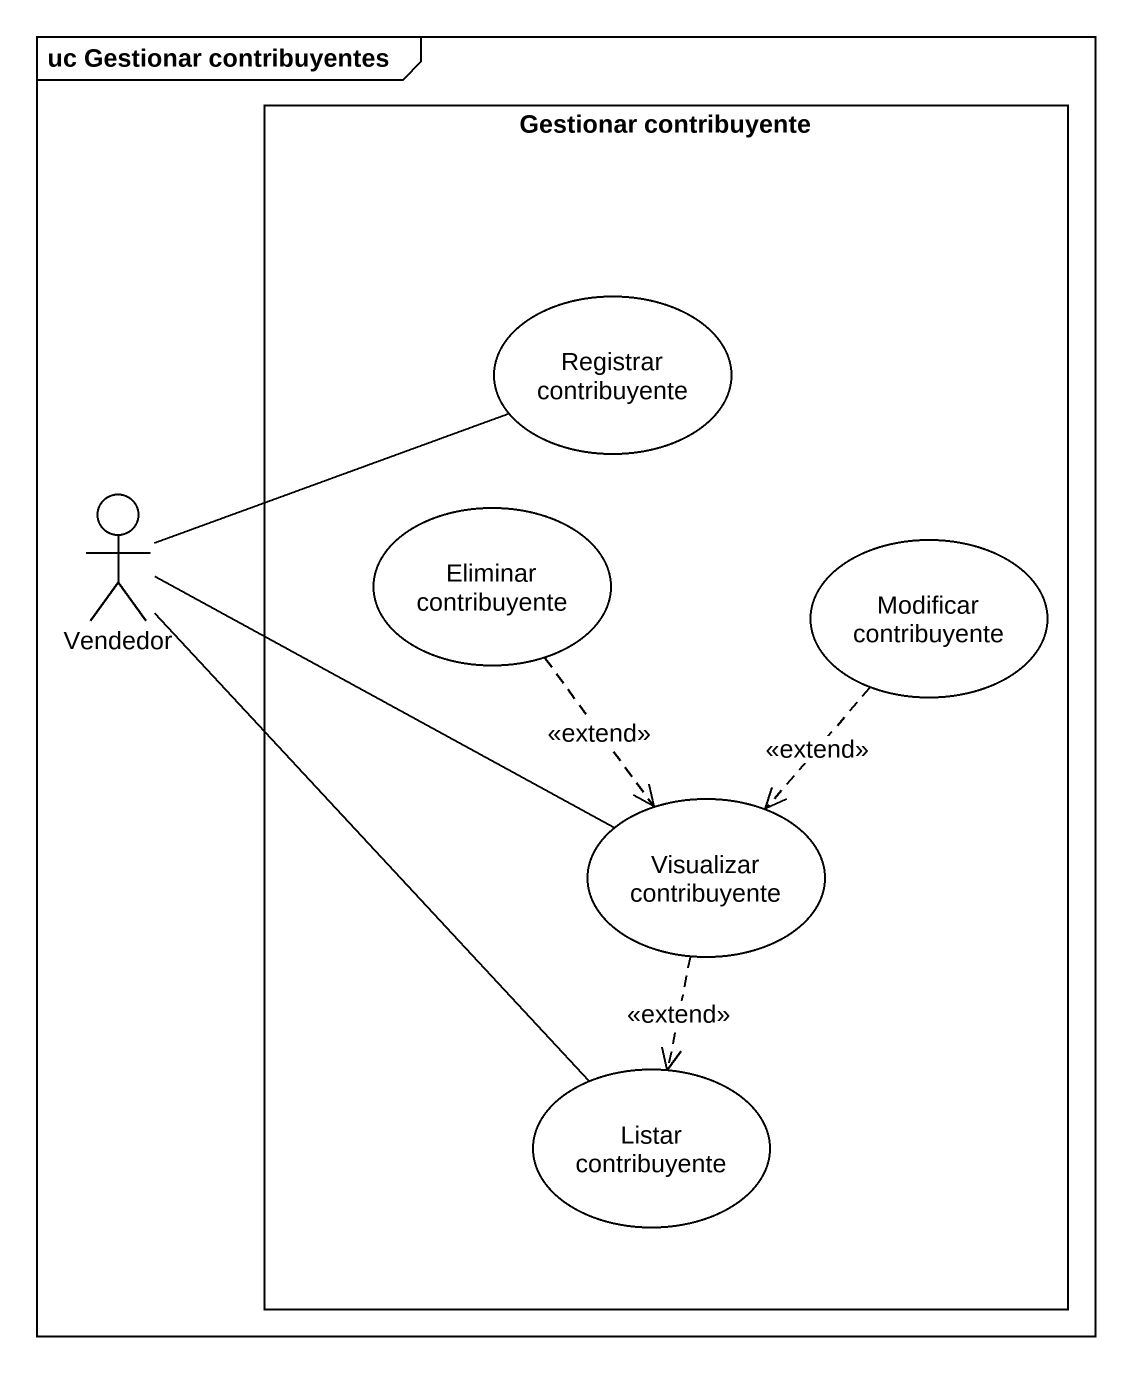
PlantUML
@startuml
mainframe uc Gestionar contribuyentes
rectangle "Gestionar contribuyente" as Gestionar_contribuyente {
  usecase "Registrar contribuyente" as Registrar_contribuyente
  usecase "Eliminar contribuyente" as Eliminar_contribuyente
  usecase "Modificar contribuyente" as Modificar_contribuyente
  usecase "Visualizar contribuyente" as Visualizar_contribuyente
  usecase "Listar contribuyente" as Listar_contribuyente
}
actor Vendedor
Vendedor -right- Registrar_contribuyente
Vendedor -right- Visualizar_contribuyente
Vendedor -- Listar_contribuyente
Eliminar_contribuyente ..> Visualizar_contribuyente : <<extend>>
Modificar_contribuyente ..> Visualizar_contribuyente : <<extend>>
Visualizar_contribuyente ..> Listar_contribuyente : <<extend>>
@enduml
